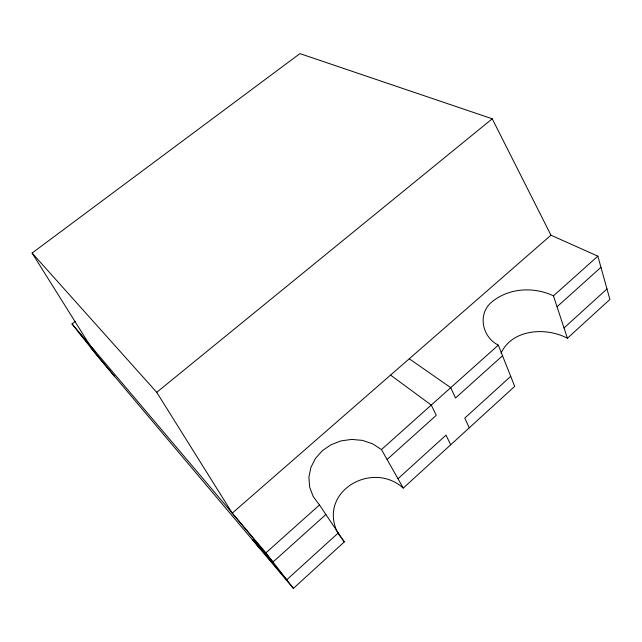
<?xml version="1.0" encoding="UTF-8"?>
<svg xmlns="http://www.w3.org/2000/svg" width="642" height="642" viewBox="0 0 642 642"><rect width="100%" height="100%" fill="white"/><g stroke="black" fill="none" stroke-linecap="round" stroke-linejoin="round"><path stroke-width="0.96" d="M501.025 353.236C511.995 329.025 546.222 326.874 567.4 338.246L609.9 299.453L597.854 256.158L550.972 235.197L492.245 118.802L299.926 53.615L32.1 253.052L89.206 344.2L95.634 352.354L78.332 331.898M75.146 321.506L72.032 323.921L96.685 355.13L293.386 588.385L344.297 541.912L319.483 504.965L313.232 496.611L309.653 487.118L308.89 477.158L310.905 467.376L315.503 458.364L322.364 450.668L331.039 444.729L341.022 440.893L351.704 439.401L362.441 440.38L372.585 443.823L381.46 449.569L403.256 488.089L514.691 386.364L498.312 345.131C481.861 337.002 477.142 313.144 492.462 301.451C509.411 287.809 534.16 286.637 553.452 295.842L567.4 338.246M338.286 532.964L286.733 579.79L252.996 539.826L259.641 548.364M397.976 478.755L445.989 435.148L450.7 444.778M510.719 376.364L464.776 418.086L469.27 427.829M564.021 327.958L606.979 288.94M325.887 514.499L272.986 562.039L232.252 513.143L156.736 392.326L32.1 253.052M387.078 459.503L436.271 415.302L431.255 405.062L390.561 375.088M502.534 355.748L455.507 398.016L450.724 387.664L409.251 358.782M557.047 306.756L600.96 267.297M293.386 588.385L265.884 552.866L319.483 504.965M381.46 449.569L498.312 345.131M553.452 295.842L597.854 256.158M232.252 513.143L550.972 235.197M156.736 392.326L492.245 118.802M403.256 488.089C371.718 459.704 316.891 492.398 338.037 533.494M72.032 323.921L265.884 552.866M90.658 347.499L114.332 376.052M338.607 534.256L340.878 537.322M342.017 538.847L344.297 541.912"/></g></svg>
